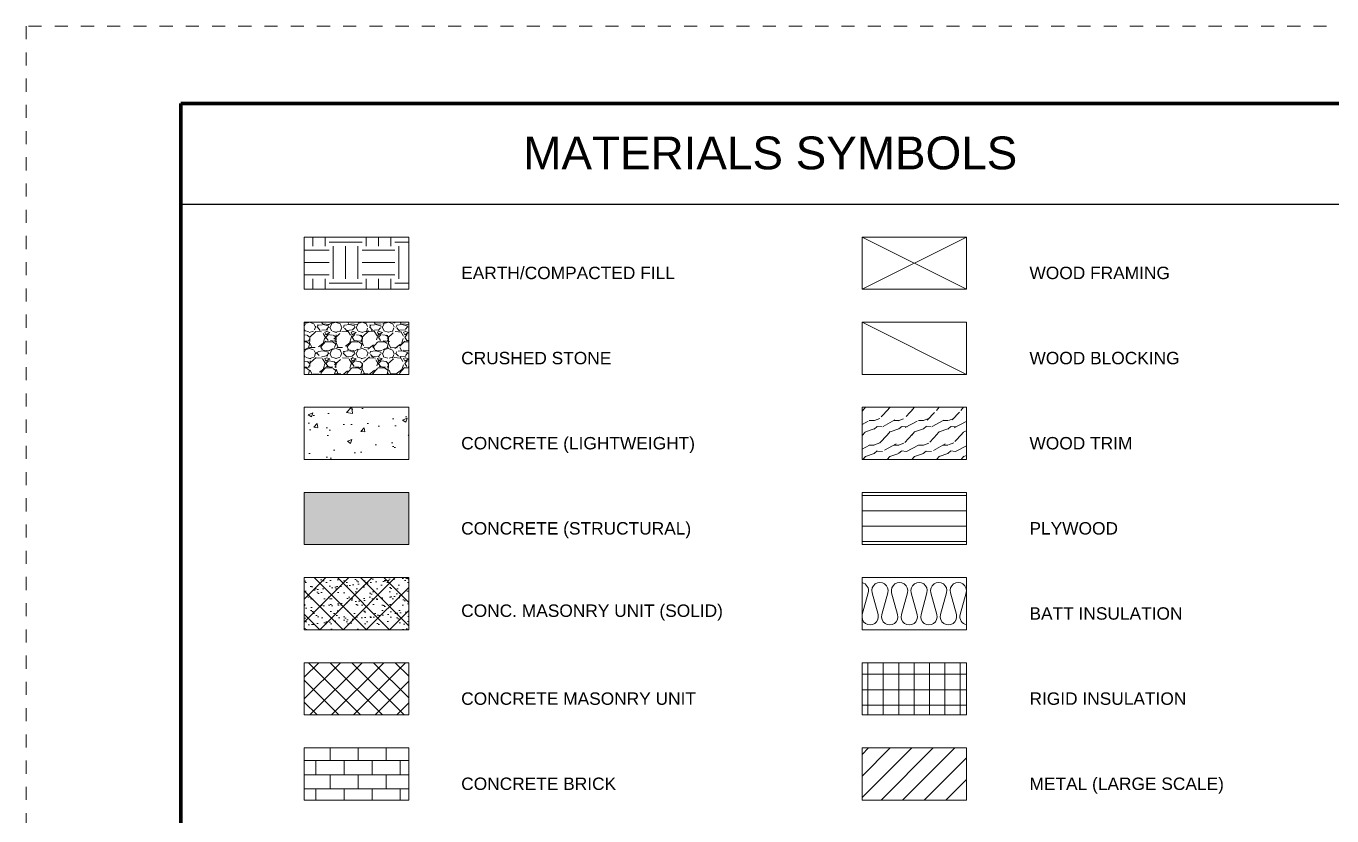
# Paper-space layout 'Symbols A1' of a CAD drawing. Header units: inches. Extents: x 0 to 35.1, y 0 to 23.5.
# Drawn here: x 0 to 9.96, y 17.48 to 23.5 of the extents above; entities that cross this region are included whole.
import ezdxf
from ezdxf.enums import TextEntityAlignment as Align

# ---------------------------------------------------------------- set-up
doc = ezdxf.new("R2010")
doc.units = ezdxf.units.IN
doc.linetypes.add('DASHDOT', pattern=[1, 0.5, -0.25, 0, -0.25])
for name, color, linetype, lineweight in [('A-ANNO-SYMB', 152, 'Continuous', 5), ('A-CONC-LITE', 253, 'Continuous', 5), ('A-WALL-CONC', 153, 'Continuous', 5), ('C-ERTH', 253, 'Continuous', 5), ('C-STON', 253, 'Continuous', 5), ('G-ANNO-TEXT', 3, 'Continuous', 15), ('G-ANNO-TEXT-BOLD', 1, 'Continuous', 15), ('G-ANNO-TTLB', 7, 'Continuous', 50), ('G-PAPR-MEDM', 6, 'Continuous', 30), ('G-PAPR-THCK', 4, 'Continuous', 100)]:
    doc.layers.add(name, color=color, linetype=linetype, lineweight=lineweight)
doc.layers.add('G-ANNO-REFR', color=253, linetype='DASHDOT', lineweight=5, plot=False)
doc.styles.add('LLARGE', font='arial.ttf', dxfattribs={"height": 0.25})
doc.styles.add('NOTES', font='arial.ttf', dxfattribs={"height": 2})
doc.styles.add('Small text', font='arial.ttf', dxfattribs={"height": 2.4})
doc.styles.add('SUB-TITLE', font='swisscb.ttf')
doc.styles.add('SUB-TITLE-2', font='swissc.ttf')
doc.styles.add('TITLE', font='swisscb.ttf')

# ---------------------------------------------------------------- blocks, each defined once
blk = doc.blocks.new('*U173')
at = {"layer": 'G-ANNO-REFR'}
blk.add_lwpolyline([(0, 0), (891.9999999999999, 0), (891.9999999999999, 596.9999999999999), (0, 596.9999999999999)], close=True, dxfattribs=at)
at = {"layer": 'G-PAPR-THCK'}
blk.add_lwpolyline([(30, 581.9999999999999), (876.9999999999999, 581.9999999999999), (876.9999999999999, 15), (30, 15)], close=True, dxfattribs=at)
at = {"layer": 'G-ANNO-TEXT'}
for tag, p, height, style in [('GENERAL_NOTES_001', (801.6957708049235, 574.930950515098), 2.000000000035674, 'NOTES'), ('GENERAL_NOTES_002', (802.0000000000176, 571.5621465132189), 2.000000000035674, 'NOTES'), ('GENERAL_NOTES_003', (802.0000000000176, 568.1933425113398), 2.000000000035674, 'NOTES'), ('GENERAL_NOTES_004', (802.0000000000176, 564.8245385094607), 2.000000000035674, 'NOTES'), ('GENERAL_NOTES_005', (802.0000000000176, 561.4557345075816), 2.000000000035674, 'NOTES'), ('GENERAL_NOTES_006', (802.0000000000176, 558.0869305057025), 2.000000000035674, 'NOTES'), ('GENERAL_NOTES_007', (802.0000000000176, 554.7535971723097), 2.000000000035674, 'NOTES'), ('GENERAL_NOTES_008', (801.918144611203, 551.3847931704306), 2.000000000035674, 'NOTES'), ('GENERAL_NOTES_009', (802.0000000000176, 548.0159891685515), 2.000000000035674, 'NOTES'), ('GENERAL_NOTES_010', (802.0000000000176, 544.6471851666724), 2.000000000035674, 'NOTES'), ('GENERAL_NOTES_011', (802.0000000000176, 541.2783811647934), 2.000000000035674, 'NOTES'), ('GENERAL_NOTES_012', (802.0000000000176, 537.9095771629143), 2.000000000035674, 'NOTES'), ('GENERAL_NOTES_013', (802.0000000000176, 534.5407731610352), 2.000000000035674, 'NOTES'), ('GENERAL_NOTES_014', (802.0000000000176, 531.1719691591561), 2.000000000035674, 'NOTES'), ('GENERAL_NOTES_015', (802.0000000000176, 527.803165157277), 2.000000000035674, 'NOTES'), ('GENERAL_NOTES_016', (802.0000000000176, 524.4343611553979), 2.000000000035674, 'NOTES'), ('GENERAL_NOTES_017', (801.8826739427168, 521.0655571535189), 2.000000000035674, 'NOTES'), ('GENERAL_NOTES_018', (802.0000000000176, 517.6967531516398), 2.000000000035674, 'NOTES'), ('GENERAL_NOTES_019', (801.9645293315314, 514.3293134062409), 2.000000000035674, 'NOTES'), ('GENERAL_NOTES_020', (802.0000000000176, 510.9605094043617), 2.000000000035674, 'NOTES'), ('GENERAL_NOTES_021', (801.884038199197, 507.5917054024827), 2.000000000035674, 'NOTES'), ('GENERAL_NOTES_022', (802.0000000000176, 504.2229014006036), 2.000000000035674, 'NOTES'), ('GENERAL_NOTES_023', (801.894952251039, 500.8540973987245), 2.000000000035674, 'NOTES'), ('GENERAL_NOTES_024', (802.0000000000176, 497.4852933968454), 2.000000000035674, 'NOTES'), ('GENERAL_NOTES_025', (801.8676671214341, 494.1164893949663), 2.000000000035674, 'NOTES'), ('GENERAL_NOTES_026', (802.0000000000176, 490.7476853930872), 2.000000000035674, 'NOTES'), ('GENERAL_NOTES_027', (802.0000000000176, 487.3788813912082), 2.000000000035674, 'NOTES'), ('GENERAL_NOTES_028', (802.0000000000176, 484.0100773893291), 2.000000000035674, 'NOTES'), ('GENERAL_NOTES_029', (802.0000000000176, 480.64127338745), 2.000000000035674, 'NOTES'), ('GENERAL_NOTES_030', (801.8867667121575, 477.2724693855709), 2.000000000035674, 'NOTES'), ('GENERAL_NOTES_031', (802.0000000000176, 473.9036653836918), 2.000000000035674, 'NOTES'), ('GENERAL_NOTES_032', (802.0000000000176, 470.5348613818127), 2.000000000035674, 'NOTES'), ('GENERAL_NOTES_033', (802.0000000000176, 467.1660573799336), 2.000000000035674, 'NOTES'), ('GENERAL_NOTES_034', (801.884038199197, 463.7972533780546), 2.000000000035674, 'NOTES'), ('GENERAL_NOTES_035', (802.0000000000176, 460.4284493761755), 2.000000000035674, 'NOTES'), ('SHEET_NOTES_001', (801.6957708049235, 440.8125140631367), 2.000000000035674, 'NOTES'), ('SHEET_NOTES_002', (801.918144611203, 437.4437100612577), 2.000000000035674, 'NOTES'), ('SHEET_NOTES_003', (801.8826739427168, 434.0749060593786), 2.000000000035674, 'NOTES'), ('SHEET_NOTES_004', (801.9645293315314, 430.7061020574995), 2.000000000035674, 'NOTES'), ('SHEET_NOTES_005', (801.884038199197, 427.3372980556204), 2.000000000035674, 'NOTES'), ('SHEET_NOTES_006', (801.894952251039, 423.9684940537413), 2.000000000035674, 'NOTES'), ('SHEET_NOTES_007', (801.8676671214341, 420.5996900518622), 2.000000000035674, 'NOTES'), ('KEY_NOTES_001', (801.6958618198488, 324.2917039051717), 2.000000000035674, 'NOTES'), ('KEY_NOTES_002', (801.9182356261283, 320.9228999032927), 2.000000000035674, 'NOTES'), ('STRUCTURAL_CONSULTANT_NAME', (801.8940259740417, 168.8138144492612), 3.000000000053511, 'SUB-TITLE-2'), ('STRUCTURAL_CONSULTANT_ADDRESS1', (801.8940259740417, 164.8078724735605), 2.000000000035674, 'SUB-TITLE-2'), ('STRUCTURAL_CONSULTANT_ADDRESS2', (801.8940259740417, 161.426487192115), 2.000000000035674, 'SUB-TITLE-2'), ('STRUCTURAL_CONSULTANT_PHONE', (801.8940259740417, 158.0931538587221), 2.000000000035674, 'SUB-TITLE-2'), ('MEP_CONSULTANT_NAME', (801.8940259740417, 147.6087465135249), 3.000000000053511, 'SUB-TITLE-2'), ('MEP_CONSULTANT_ADDRESS1', (801.8940259740417, 143.5946388062497), 2.000000000035674, 'SUB-TITLE-2'), ('MEP_CONSULTANT_ADDRESS2', (801.8940259740417, 140.2132535248042), 2.000000000035674, 'SUB-TITLE-2'), ('MEP_CONSULTANT_PHONE', (801.8940259740417, 136.8799201914113), 2.000000000035674, 'SUB-TITLE-2'), ('CLIENTNAME', (801.8940259740417, 124.4626688322479), 3.000000000053511, 'SUB-TITLE-2'), ('CLIENTADDRESS1', (801.8940259740417, 120.3907007188653), 2.000000000035674, 'SUB-TITLE-2'), ('CLIENTADDRESS2', (801.8940259740417, 117.0093154374197), 2.000000000035674, 'SUB-TITLE-2'), ('CLIENTPHONE', (801.8940259740417, 113.675982104027), 2.000000000035674, 'SUB-TITLE-2'), ('DRAWING_NO', (820.0000000003388, 71.41737193212178), 4.000000000071347, 'SUB-TITLE-2')]:
    blk.add_attdef(tag, p, '', height=height, dxfattribs=dict(at, style=style))
at = {"layer": 'G-ANNO-TEXT', "style": 'SUB-TITLE-2'}
for tag, p in [('REV_NO14', (804.1597173119678, 252.8132000042284)), ('REV_DATE14', (812.9725670253782, 252.8132000042284)), ('DRAWN_BY14', (824.3979941923888, 252.8132000042284)), ('CHECKED_BY14', (837.15635570031, 252.8132000042284)), ('REV_NO13', (804.1597173119678, 248.813200004157)), ('REV_DATE13', (812.9725670253782, 248.813200004157)), ('DRAWN_BY13', (824.3979941923888, 248.813200004157)), ('CHECKED_BY13', (837.15635570031, 248.813200004157)), ('REV_NO12', (804.1597173119678, 244.8132000040856)), ('REV_DATE12', (812.9725670253782, 244.8132000040856)), ('DRAWN_BY12', (824.3979941923888, 244.8132000040856)), ('CHECKED_BY12', (837.15635570031, 244.8132000040856)), ('REV_NO11', (804.1597173119678, 240.8132000040143)), ('REV_DATE11', (812.9725670253782, 240.8132000040143)), ('DRAWN_BY11', (824.3979941923888, 240.8132000040143)), ('CHECKED_BY11', (837.15635570031, 240.8132000040143)), ('REV_NO10', (804.1597173119678, 236.813200003943)), ('REV_DATE10', (812.9725670253782, 236.813200003943)), ('DRAWN_BY10', (824.3979941923888, 236.813200003943)), ('CHECKED_BY10', (837.15635570031, 236.813200003943)), ('REV_NO9', (804.1597173119678, 232.8132000038716)), ('REV_DATE9', (812.9725670253782, 232.8132000038716)), ('DRAWN_BY9', (824.3979941923888, 232.8132000038716)), ('CHECKED_BY9', (837.15635570031, 232.8132000038716)), ('REV_NO8', (804.1597173119678, 228.8132000038003)), ('REV_DATE8', (812.9725670253782, 228.8132000038003)), ('DRAWN_BY8', (824.3979941923888, 228.8132000038003)), ('CHECKED_BY8', (837.15635570031, 228.8132000038003)), ('REV_NO7', (804.1597173119678, 224.8132000037291)), ('REV_DATE7', (812.9725670253782, 224.8132000037291)), ('DRAWN_BY7', (824.3979941923888, 224.8132000037291)), ('CHECKED_BY7', (837.15635570031, 224.8132000037291)), ('REV_NO6', (804.1597173119678, 220.8132000036576)), ('REV_DATE6', (812.9725670253782, 220.8132000036576)), ('DRAWN_BY6', (824.3979941923888, 220.8132000036576)), ('CHECKED_BY6', (837.15635570031, 220.8132000036576)), ('REV_NO5', (804.1597173119678, 216.8132000035862)), ('REV_DATE5', (812.9725670253782, 216.8132000035862)), ('DRAWN_BY5', (824.3979941923888, 216.8132000035862)), ('CHECKED_BY5', (837.15635570031, 216.8132000035862)), ('REV_NO4', (804.1597173119678, 212.8132000035149)), ('REV_DATE4', (812.9725670253782, 212.8132000035149)), ('DRAWN_BY4', (824.3979941923888, 212.8132000035149)), ('CHECKED_BY4', (837.15635570031, 212.8132000035149)), ('REV_NO3', (804.1597173119678, 208.8132000034435)), ('REV_DATE3', (812.9725670253782, 208.8132000034435)), ('DRAWN_BY3', (824.3979941923888, 208.8132000034435)), ('CHECKED_BY3', (837.15635570031, 208.8132000034435)), ('REV_NO2', (804.1597173119678, 204.8132000033722)), ('REV_DATE2', (812.9725670253782, 204.8132000033722)), ('DRAWN_BY2', (824.3979941923888, 204.8132000033722)), ('CHECKED_BY2', (837.15635570031, 204.8132000033722)), ('REV_NO1', (804.1596500862333, 200.8132000033008)), ('REV_DATE1', (812.9724997996437, 200.8132000033008)), ('DRAWN_BY1', (824.3979269666543, 200.8132000033008)), ('CHECKED_BY1', (837.1562884745755, 200.8132000033008)), ('REV_NO0', (804.1597173119678, 196.8132000032295)), ('REV_DATE0', (812.9725670253782, 196.8132000032295)), ('DRAWN_BY0', (824.3979941923888, 196.8132000032295)), ('CHECKED_BY0', (837.15635570031, 196.8132000032295))]:
    blk.add_attdef(tag, text='', height=1.600000000028539, dxfattribs=at).set_placement(p, align=Align.MIDDLE)
for tag, p in [('REV_DESCRIPTION14', (845.142489668405, 252.8132000042284)), ('REV_DESCRIPTION13', (845.142489668405, 248.813200004157)), ('REV_DESCRIPTION12', (845.142489668405, 244.8132000040856)), ('REV_DESCRIPTION11', (845.142489668405, 240.8132000040143)), ('REV_DESCRIPTION10', (845.142489668405, 236.813200003943)), ('REV_DESCRIPTION9', (845.142489668405, 232.8132000038716)), ('REV_DESCRIPTION8', (845.142489668405, 228.8132000038003)), ('REV_DESCRIPTION7', (845.142489668405, 224.8132000037291)), ('REV_DESCRIPTION6', (845.142489668405, 220.8132000036576)), ('REV_DESCRIPTION5', (845.142489668405, 216.8132000035862)), ('REV_DESCRIPTION4', (845.142489668405, 212.8132000035149)), ('REV_DESCRIPTION3', (845.142489668405, 208.8132000034435)), ('REV_DESCRIPTION2', (845.142489668405, 204.8132000033722)), ('REV_DESCRIPTION1', (845.1424224426705, 200.8132000033008)), ('REV_DESCRIPTION0', (845.142489668405, 196.8132000032295))]:
    blk.add_attdef(tag, text='', height=1.600000000028539, dxfattribs=at).set_placement(p, align=Align.MIDDLE_LEFT)
for tag, p in [('PROJECT_NAME1', (820.0000000003388, 110.7348000771392)), ('PROJECT_NAME2', (820.0000000003388, 106.7348000770678)), ('PROJECT_CODE', (820.0000000003388, 101.9999996794271)), ('RELEASE', (820.0000000003388, 97.5690148981148)), ('STAGE', (820.0000000003388, 93.06266625171546)), ('DRAWING_TITLE', (820.0000000003388, 88.56184685619921))]:
    blk.add_attdef(tag, text='', height=2.400000000042808, dxfattribs=at).set_placement(p, align=Align.TOP_LEFT)
at = {"layer": 'G-ANNO-TEXT'}
for tag, height, style, p in [('CURRENT_REV', 4.000000000071347, 'TITLE', (867.9999999998392, 71.41737193212172)), ('DRAWN_BY', 2.400000000042808, 'SUB-TITLE-2', (810.0000000001604, 62.50122240287026)), ('CHECKED_BY', 2.400000000042808, 'SUB-TITLE-2', (829.0000000004993, 62.50122240287023)), ('SCALE', 2.400000000042808, 'SUB-TITLE-2', (849.000000000856, 62.50122240287023)), ('ISSUE_DATE', 2.400000000042808, 'SUB-TITLE-2', (868.000000000517, 62.50122240287023))]:
    blk.add_attdef(tag, text='', height=height, dxfattribs=dict(at, style=style)).set_placement(p, align=Align.CENTER)
at = {"layer": 'G-ANNO-TEXT', "style": 'SUB-TITLE'}
blk.add_attdef('FILE_NAME', text='', height=1.600000000028539, rotation=90, dxfattribs=at).set_placement((877.9995417748652, 25.92780302265129), align=Align.TOP_LEFT)

psp = doc.layouts.new('Symbols A1')

# ---------------------------------------------------------------- hatches: boundary and pattern name
at = {"layer": 'A-ANNO-SYMB'}
h = psp.add_hatch(dxfattribs=at)
h.set_pattern_fill('WOOD_2', color=256, scale=0.1873938117556319, angle=90, pattern_type=2)
h.set_pattern_definition([(198.4349, (1.032691412398205, 1.50524758183815), (-0.3747877049512955, -0.1873935125294485), [0.07111089192834492, -0.5214802489288197]), (229.3987, (0.9652296401661842, 1.482760324427477), (-0.9369691377153839, -1.124362686542254), [0.03455373234343262, -1.69313194785914]), (226.8476, (0.942742382755502, 1.643919002537316), (-2.623513895630833, -2.810906714878818), [0.08219729722561975, -4.027669812781111]), (199.9831, (0.8865242392288073, 1.583952982775514), (-1.499150617502923, -0.5621813329493485), [0.04386776696912278, -2.149520581487017]), (180, (1.032691412398205, 1.568961477835059), (-0.1873938117556319, -0.1873938117556318), [0.03747876235112638, -0.1499150494045055]), (208.4429, (0.9952126500470763, 1.568961477835059), (2.43612025853636, 1.311755527738195), [0.1022971574745287, -5.012558467526166]), (174.2894, (0.9052636204043784, 1.520239086778601), (1.686544197767378, -0.1873940581159595), [0.0376657813752585, -1.845618789936184]), (219.8056, (0.8677848580532498, 1.523986963013707), (0.9369686954780443, 0.7495757028739274), [0.02927185036528846, -1.434320667899135])])
h.paths.add_polyline_path([(7.17130942069529, 20.19943234343007), (7.17130942069529, 20.5976441934108), (6.374885720733857, 20.5976441934108), (6.374885720733857, 20.19943234343007)])
h = psp.add_hatch(color=253, dxfattribs=at)
h.dxf.hatch_style = 1
h.paths.add_polyline_path([(2.917927554266978, 19.55024161936969), (2.917927554266978, 19.94845346935045), (2.121503854305543, 19.94845346935045), (2.121503854305543, 19.55024161936969)])
h = psp.add_hatch(dxfattribs=at)
h.set_pattern_fill('ANSI31', color=256, scale=0.9369690587781596, angle=135)
h.set_pattern_definition([(180, (1.032691412398205, 1.65353452348922), (-2.377701994095713e-17, -0.1171211323472699), [])])
h.paths.add_polyline_path([(7.17130942069529, 19.5502416193697), (7.17130942069529, 19.94845346935045), (6.374885720733857, 19.94845346935045), (6.374885720733857, 19.5502416193697)])
h = psp.add_hatch(dxfattribs=at)
h.set_pattern_fill('ANSI37', color=256, scale=0.9369690587781596, angle=135)
h.set_pattern_definition([(180, (1.032691412398205, 2.047553188904285), (-2.377701994095713e-17, -0.1171211323472699), []), (270, (1.032691412398205, 2.047553188904285), (0.11712113234727, -2.377701994095712e-17), [])])
h.paths.add_polyline_path([(7.17130942069529, 18.25186017124899), (7.17130942069529, 18.65007202122974), (6.374885720733857, 18.65007202122974), (6.374885720733857, 18.25186017124899)])
h = psp.add_hatch(dxfattribs=at)
h.set_pattern_fill('STONE_HOLLAND_PARQUET_2', color=256, scale=0.02677054453651885, pattern_type=2)
h.set_pattern_definition([(0, (1.032691412398205, 4.625016800600445), (0, 0.1070821781460754), []), (90, (1.032691412398205, 4.625016800600445), (-0.1070821781460754, 0.1070821781460754), [0.1070821781460754, -0.1070821781460754])])
h.paths.add_polyline_path([(2.121503854305543, 18.00088129716938), (2.121503854305543, 17.60266944718863), (2.917927554266978, 17.60266944718863), (2.917927554266978, 18.00088129716938)])
h = psp.add_hatch(dxfattribs=at)
h.set_pattern_fill('ANSI31', color=256, scale=0.929888427606451)
h.set_pattern_definition([(44.99999999999997, (0.740767281861599, 2.12478725918962), (-0.08219130161342718, 0.08219130161342718), [])])
h.paths.add_polyline_path([(7.17130942069529, 17.60266944718866), (7.17130942069529, 18.00088129716939), (6.374885720733857, 18.00088129716939), (6.374885720733857, 17.60266944718866)])
at = {"layer": 'A-CONC-LITE'}
h = psp.add_hatch(dxfattribs=at)
h.set_pattern_fill('AR-CONC', color=256, scale=0.00197)
h.set_pattern_definition([(49.99999999999999, (0.5601108328408452, 0.591), (0.3589037979221278, -0.03139999851163908), [0.0375285, -0.4128135]), (355, (0.5601108328408452, 0.591), (-0.0694295402071896, 0.3763819851208993), [0.0300228, -0.3302519508149]), (100.4514447, (0.5900193866308452, 0.588383340605), (0.2894742567679959, 0.3449819712670243), [0.031894317336, -0.3508377818619999]), (46.18420000000002, (0.5601108328408452, 0.6910759999999999), (0.5340257105574959, -0.08282338602747248), [0.05629274999999997, -0.6192202499999998]), (96.63555760999994, (0.6046129358408452, 0.684174105), (0.4676861440814609, 0.4874294654575114), [0.0478414955858, -0.5262571480752]), (351.1841511700001, (0.5601108328408452, 0.6910759999999999), (0.4676861441080047, 0.4874294654334994), [0.0450341351279, -0.4953756718823999]), (21, (0.6101488328408451, 0.666057), (0.298680350800191, -0.2014624404285626), [0.0375285, -0.4128135]), (326.0000000000001, (0.6101488328408451, 0.666057), (0.1217499958448647, 0.3628502932609689), [0.0300228, -0.3302508]), (71.45144499999999, (0.6350388620628451, 0.6492684631969999), (0.4204303459790708, 0.1613878547052333), [0.031894317336, -0.350837177072]), (37.50000000000001, (0.5601108328408452, 0.591), (0.006084548403665879, 0.1665734265801116), [0, -0.32624776, 0, -0.3352546, 0, -0.33150175]), (7.499999999999999, (0.5601108328408452, 0.591), (0.1316347351453023, 0.1973557323916954), [0, -0.19114516, 0, -0.31874206, 0, -0.12634595]), (327.5, (0.4485260928408452, 0.591), (0.2671134724787367, -0.01128562566556668), [0, -0.125095, 0, -0.3902964, 0, -0.5178933]), (317.5, (0.3984880928408452, 0.591), (0.2918144873304556, 0.05009018733566607), [0, -0.1626235, 0, -0.25919684, 0, -0.3677793])])
h.paths.add_polyline_path([(2.917927554266978, 20.19943234343007), (2.917927554266978, 20.5976441934108), (2.121503854305543, 20.5976441934108), (2.121503854305543, 20.19943234343007)])
h = psp.add_hatch(dxfattribs=at)
h.set_pattern_fill('AR-SAND', color=256, scale=0.00197)
h.set_pattern_definition([(37.50000000000001, (0.5601108328408452, 0.591), (-0.00315206165308857, 0.09641440775388044), [0, -0.07605776, 0, -0.0850646, 0, -0.08131175]), (7.499999999999999, (0.5601108328408452, 0.591), (0.08855608677818652, 0.1412145448119658), [0, -0.04103116, 0, -0.06855206, 0, -0.02626995]), (327.5, (0.4985640928408451, 0.591), (0.1558254969375672, 0.0002831253816735151), [0, -0.025019, 0, -0.09006839999999999, 0, -0.1175893]), (317.5, (0.4985640928408451, 0.591), (0.1504206211370425, 0.04391707668167161), [0, -0.0125095, 0, -0.05904483999999999, 0, -0.0675513])])
h.paths.add_polyline_path([(2.121503854305543, 19.29926274529009), (2.121503854305543, 18.90105089530936), (2.917927554266978, 18.90105089530936), (2.917927554266978, 19.29926274529009)])
at = {"layer": 'A-WALL-CONC'}
h = psp.add_hatch(dxfattribs=at)
h.set_pattern_fill('ANSI37', color=256, scale=0.0394)
h.set_pattern_definition([(45, (0.5601108328408452, 0.591), (-0.08845552279253115, 0.08845552279253116), []), (135, (0.5601108328408452, 0.591), (-0.08845552279253116, -0.08845552279253115), [])])
h.paths.add_polyline_path([(2.121503854305543, 19.29926274529009), (2.121503854305543, 18.90105089530936), (2.917927554266978, 18.90105089530936), (2.917927554266978, 19.29926274529009)])
h = psp.add_hatch(dxfattribs=at)
h.set_pattern_fill('ANSI37', color=256, scale=0.9369690587781596)
h.set_pattern_definition([(44.99999999999997, (1.032691412398205, 2.047553188904285), (-0.08281714690300167, 0.08281714690300165), []), (135, (1.032691412398205, 2.047553188904285), (-0.08281714690300168, -0.08281714690300163), [])])
h.paths.add_polyline_path([(2.917927554266978, 18.65007202122974), (2.917927554266978, 18.25186017124899), (2.121503854305543, 18.25186017124899), (2.121503854305543, 18.65007202122974)])
at = {"layer": 'C-ERTH'}
h = psp.add_hatch(dxfattribs=at)
h.set_pattern_fill('EARTH', color=256, scale=0.0394)
h.set_pattern_definition([(0, (0.5601108328408452, 0.591), (0.25019, 0.25019), [0.25019, -0.25019]), (0, (0.5601108328408452, 0.68482125), (0.25019, 0.25019), [0.25019, -0.25019]), (0, (0.5601108328408452, 0.7786424999999999), (0.25019, 0.25019), [0.25019, -0.25019]), (90, (0.5913845828408452, 0.8099162499999999), (-0.25019, 0.25019), [0.25019, -0.25019]), (90, (0.6852058328408451, 0.8099162499999999), (-0.25019, 0.25019), [0.25019, -0.25019]), (90, (0.7790270828408451, 0.8099162499999999), (-0.25019, 0.25019), [0.25019, -0.25019])])
h.paths.add_polyline_path([(2.917927554266978, 21.49781379155075), (2.917927554266978, 21.89602564153151), (2.121503854305543, 21.89602564153151), (2.121503854305543, 21.49781379155075)])
at = {"layer": 'C-STON'}
h = psp.add_hatch(dxfattribs=at)
h.set_pattern_fill('GRAVEL', color=256, scale=0.00788)
h.set_pattern_definition([(228.0127875, (0.7042202728408452, 0.7911519999999999), (-1.60121600012575, -1.801367999888245), [0.026927649472, -2.665842110797722]), (184.969741, (0.6862065928408452, 0.7711368), (2.401823999049712, 0.2001520114021964), [0.04620869193599996, -4.574659052809689]), (132.5104471, (0.6401716328408451, 0.7671337599999999), (2.001520000845326, -2.201671999231381), [0.032582343776, -3.225656156175079]), (267.273689, (0.5621123528408452, 0.7170957600000001), (0.2001520004191943, 4.00303999997897), [0.04207955617599998, -4.165875269148153]), (292.83365418, (0.5601108328408452, 0.67506384), (-1.000760000083796, 2.40182399996497), [0.04126233555999998, -4.084976850333105]), (357.2736889999999, (0.5761229928408451, 0.6370349599999999), (-4.00303999997897, 0.2001520004191946), [0.04207955617599998, -4.165875269148153]), (37.69424047, (0.6181549128408451, 0.63503344), (-2.601975999884628, -2.001520000149752), [0.05564806040799999, -5.509153486762663]), (72.25532837, (0.6621883528408452, 0.66905928), (1.401064000376608, 4.403343999880134), [0.05253749817599999, -5.201214220230114]), (121.42956562, (0.6782005128408451, 0.71909728), (-1.60121600022719, 2.60197599986021), [0.0422220644, -4.179989001058506]), (175.2363583, (0.6561837928408452, 0.75512464), (2.201671999968442, -0.2001520003458734), [0.04820300646399997, -2.361946231659999]), (222.3974378, (0.6081473128408452, 0.7591276799999999), (-2.401823999923143, -2.201672000083843), [0.06233694009600001, -6.171361673959548]), (138.81407483, (0.7602628328408451, 0.7150942399999999), (-1.40106399991596, 1.200912000097647), [0.021276357752, -2.106368586958307]), (171.4692344, (0.7442506728408451, 0.7291048800000001), (2.601976000070105, -0.4003039995459026), [0.040478140024, -4.007345552966752]), (225, (0.7042202728408452, 0.73510944), (-2.799538378894795e-17, -0.2001520000000188), [0.028305695992, -0.2547519769441264]), (203.19859051, (0.6902096328408451, 0.7591276799999999), (1.000760000027272, 0.4003039999298155), [0.01524317601599999, -1.509069042668846]), (291.80140949, (0.6761989928408452, 0.75312312), (-0.2001520000418819, 0.6004559999860423), [0.021556970856, -1.056294535612]), (30.96375652999999, (0.6842050728408451, 0.7331079199999999), (0.600456000014687, 0.4003039999780246), [0.03501238920799998, -1.132064294449308]), (161.56505118, (0.7142278728408451, 0.7511216), (0.4003040000104475, -0.2001519999790198), [0.025317426632, -0.6076187716060464]), (16.389540334, (0.5601108328408452, 0.75312312), (2.001520000000012, 0.6004560000000192), [0.0354669344, -3.511235541796073]), (70.34617594, (0.5941366728408451, 0.7631307199999999), (-0.80060800007323, -2.201671999974028), [0.029754796472, -2.94571859544216]), (293.19859051, (0.7142278728408451, 0.7911519999999999), (-0.4003039999301251, 1.000760000027997), [0.03048615187999999, -1.493826066804846]), (343.6104596700001, (0.7262369928408452, 0.7631307199999999), (-2.001520000041944, 0.6004559998599612), [0.03546693439999999, -3.51123554179615]), (339.44395478, (0.5601108328408452, 0.6290288799999999), (-1.000759999999989, 0.4003040000000166), [0.03420197375999998, -1.675897463872752]), (294.7751406, (0.5921351528408452, 0.6170197599999999), (-1.000760001191214, 2.201671999458428), [0.028657363056, -2.837083158400736]), (66.80140949, (0.7162293928408452, 0.591), (0.4003039999371411, 1.000760000025161), [0.03048615188, -1.493826066804847]), (17.35402464, (0.7282385128408451, 0.61902128), (-2.60197599994823, -0.800608000168038), [0.033551679912, -3.32160722723976]), (69.44395478, (0.6181549128408451, 0.591), (-0.4003040000069707, -1.000759999997213), [0.01710098688, -1.692998450752753]), (101.309932474, (0.7042202728408452, 0.591), (-0.2001520000000315, 0.8006080000000291), [0.01020575048, -1.010373203204649]), (165.963756532, (0.7022187528408451, 0.6010076), (0.6004559999999616, -0.2001519999999893), [0.04126233556, -0.7839855016186371]), (186.00900596, (0.6621883528408452, 0.6110152), (2.001519999989391, 0.200152000104753), [0.03823903959999998, -3.785659551230955]), (303.69006753, (0.6842050728408451, 0.7150942399999999), (-0.2001520000278139, 0.4003039999861077), [0.028866321744, -0.692791977142784]), (353.15722659, (0.7002172328408451, 0.6910759999999999), (3.402584000020936, -0.4003039998218642), [0.050397072688, -4.989301514324442]), (60.9453959, (0.7502552328408452, 0.6850714399999999), (-0.8006080000220394, -1.401063999987412), [0.020606849312, -2.040084114667068]), (90, (0.7602628328408451, 0.7030851199999999), (-0.200152, 0.200152), [0.01200912, -0.18814288]), (120.25643716, (0.6581853128408451, 0.6170197599999999), (0.8006079999020645, -1.401064000055932), [0.027805916448, -2.75279453292816]), (48.01278749999999, (0.6441746728408452, 0.641038), (1.601216000132017, 1.801367999882604), [0.05385529894400001, -2.638914461325721]), (0, (0.6802020328408452, 0.6810684), (0.200152, 0.200152), [0.05203952000000001, -0.14811248]), (325.3048465, (0.7322415528408451, 0.6810684), (2.001520000758177, -1.401063998916861), [0.031646833328, -3.133034157862232]), (254.0546040999999, (0.7582613128408451, 0.66305472), (-0.2001519999860175, -0.8006080000035259), [0.029142531504, -1.427986023055233]), (207.64597536, (0.7502552328408452, 0.63503344), (-3.80288800013974, -2.001519999734503), [0.04744903387999997, -4.697462196527512]), (175.42607874, (0.7082233128408452, 0.61301672), (-2.601975999999908, 0.2001519999999589), [0.05019792144799999, -4.969588700751712])])
h.paths.add_polyline_path([(2.917927554266978, 20.84862306749043), (2.917927554266978, 21.24683491747116), (2.121503854305543, 21.24683491747116), (2.121503854305543, 20.84862306749043)])

# ---------------------------------------------------------------- linework, layer by layer
at = {"layer": 'A-ANNO-SYMB'}
for p, q in [((6.374885720733898, 21.49781379155075), (7.171309420695328, 21.89602564153151)), ((6.374885720733898, 21.89602564153151), (7.171309420695328, 21.49781379155075)), ((6.374885720733898, 21.24683491747116), (7.171309420695328, 20.84862306749043))]:
    psp.add_line(p, q, dxfattribs=at)
at = {"layer": 'A-ANNO-SYMB', "linetype": 'Continuous'}
for p, q in [((2.917927554266978, 21.24683491747116), (2.121503854305543, 21.24683491747116)), ((2.121503854305543, 21.24683491747116), (2.121503854305543, 20.84862306749043)), ((2.917927554266978, 20.84862306749043), (2.917927554266978, 21.24683491747116)), ((2.121503854305543, 20.84862306749043), (2.917927554266978, 20.84862306749043)), ((7.171309420695328, 19.29926274529009), (6.374885720733898, 19.29926274529009)), ((6.374885720733898, 19.29926274529009), (6.374885720733898, 18.90105089530936)), ((7.171309420695328, 18.90105089530936), (7.171309420695328, 19.29926274529009)), ((6.374885720733898, 18.90105089530936), (7.171309420695328, 18.90105089530936))]:
    psp.add_line(p, q, dxfattribs=at)
for points in [[(2.917927554266978, 21.49781379155075), (2.917927554266978, 21.89602564153151), (2.121503854305543, 21.89602564153151), (2.121503854305543, 21.49781379155075)], [(7.171309420695328, 21.89602564153151), (6.374885720733898, 21.89602564153151), (6.374885720733898, 21.49781379155075), (7.171309420695328, 21.49781379155075)], [(7.171309420695328, 20.84862306749043), (7.171309420695328, 21.24683491747116), (6.374885720733898, 21.24683491747116), (6.374885720733898, 20.84862306749043)], [(2.917927554266978, 20.19943234343007), (2.917927554266978, 20.5976441934108), (2.121503854305543, 20.5976441934108), (2.121503854305543, 20.19943234343007)], [(7.17130942069529, 20.19943234343007), (7.17130942069529, 20.5976441934108), (6.374885720733857, 20.5976441934108), (6.374885720733857, 20.19943234343007)], [(2.917927554266978, 19.5502416193697), (2.917927554266978, 19.94845346935045), (2.121503854305543, 19.94845346935045), (2.121503854305543, 19.5502416193697)], [(7.17130942069529, 19.5502416193697), (7.17130942069529, 19.94845346935045), (6.374885720733857, 19.94845346935045), (6.374885720733857, 19.5502416193697)], [(2.917927554266978, 19.29926274529009), (2.917927554266978, 18.90105089530936), (2.121503854305543, 18.90105089530936), (2.121503854305543, 19.29926274529009)], [(2.917927554266978, 18.65007202122974), (2.917927554266978, 18.25186017124899), (2.121503854305543, 18.25186017124899), (2.121503854305543, 18.65007202122974)], [(7.17130942069529, 18.25186017124899), (7.17130942069529, 18.65007202122974), (6.374885720733857, 18.65007202122974), (6.374885720733857, 18.25186017124899)], [(2.917927554266978, 17.60266944718864), (2.917927554266978, 18.00088129716939), (2.121503854305543, 18.00088129716939), (2.121503854305543, 17.60266944718864)], [(7.17130942069529, 17.60266944718866), (7.17130942069529, 18.00088129716939), (6.374885720733857, 18.00088129716939), (6.374885720733857, 17.60266944718866)]]:
    psp.add_lwpolyline(points, close=True, dxfattribs=at)
at = {"layer": 'A-ANNO-SYMB'}
psp.add_lwpolyline([(6.374885720733857, 19.26067327291839, -0.4333838659870005), (6.422467967613168, 19.18333179451768), (6.377079955098115, 19.01698184608176, 1.309401076758686), (6.497132689484516, 19.01698184608176), (6.451744676970506, 19.18333179451396, -1.309401076758539), (6.57179741135695, 19.18333179451396), (6.526409398841913, 19.01698184607804, 1.309401076758558), (6.646462133228357, 19.01698184607804), (6.601074120713303, 19.18333179451396, -1.309401076758687), (6.72112685509976, 19.18333179451395), (6.675738842584652, 19.01698184607804, 1.309401076716613), (6.795791576972143, 19.01698184607433), (6.750403564457045, 19.18333179451026, -1.309401076758687), (6.870456298843505, 19.18333179451024), (6.825068286328437, 19.01698184607433, 1.309401076758582), (6.945121020714893, 19.01698184607433), (6.899733008199841, 19.18333179451026, -1.309401076758559), (7.019785742586285, 19.18333179451026), (6.974397730071193, 19.01698184607433, 1.309401076716589), (7.094450464458636, 19.01698184607063), (7.049062451943585, 19.18333179450654, -1.309401076758473), (7.169115186330037, 19.18333179450654), (7.123727173814988, 19.01698184607063, 0.4333838659919551), (7.17130942069529, 18.93964036766968, 0.4333838659919551)], format="xyb", dxfattribs=at)
at = {"layer": 'G-PAPR-MEDM'}
for p, q in [((9.213163370730765, 22.14333639355451), (1.182000000000001, 22.14333639355451)), ((17.24432673168642, 22.14333639355451), (9.213163370730765, 22.14333639355451))]:
    psp.add_line(p, q, dxfattribs=at)

# ---------------------------------------------------------------- block references
at = {"layer": 'G-ANNO-TTLB', "xscale": 0.03937007874015748, "yscale": 0.03937007874015748, "zscale": 0.03937007874015748}
psp.add_blockref('*U173', (0, 0), dxfattribs=at)

# ---------------------------------------------------------------- texts
at = {"layer": 'G-ANNO-TEXT', "style": 'Small text'}
for s, p in [('EARTH/COMPACTED FILL', (3.318110832840845, 21.62225493244917)), ('WOOD FRAMING', (7.652110832840845, 21.62225493244917)), ('CRUSHED STONE', (3.318110832840845, 20.97306420838884)), ('WOOD BLOCKING', (7.652110832840845, 20.97306420838884)), ('CONCRETE (LIGHTWEIGHT)', (3.318110832840845, 20.32387348432847)), ('WOOD TRIM', (7.652110832840845, 20.32387348432847)), ('CONCRETE (STRUCTURAL)', (3.318110832840845, 19.67468276026811)), ('PLYWOOD', (7.652110832840845, 19.67468276026811)), ('CONC. MASONRY UNIT (SOLID)', (3.318110832840845, 19.04682500232476)), ('BATT INSULATION', (7.652110832840845, 19.02549203620775)), ('CONCRETE MASONRY UNIT', (3.318110832840845, 18.37630151125325)), ('RIGID INSULATION', (7.652110832840845, 18.3763013121474)), ('CONCRETE BRICK', (3.318110832840845, 17.72711058808705)), ('METAL (LARGE SCALE)', (7.652110832840845, 17.72711058808705))]:
    psp.add_text(s, height=0.09455999999999999, dxfattribs=at).set_placement(p, align=Align.MIDDLE_LEFT)
at = {"layer": 'G-ANNO-TEXT-BOLD', "style": 'LLARGE'}
psp.add_text('MATERIALS SYMBOLS', height=0.25019, dxfattribs=at).set_placement((5.675323252634282, 22.53706819677725), align=Align.MIDDLE_CENTER)

doc.saveas('drawing.dxf')
